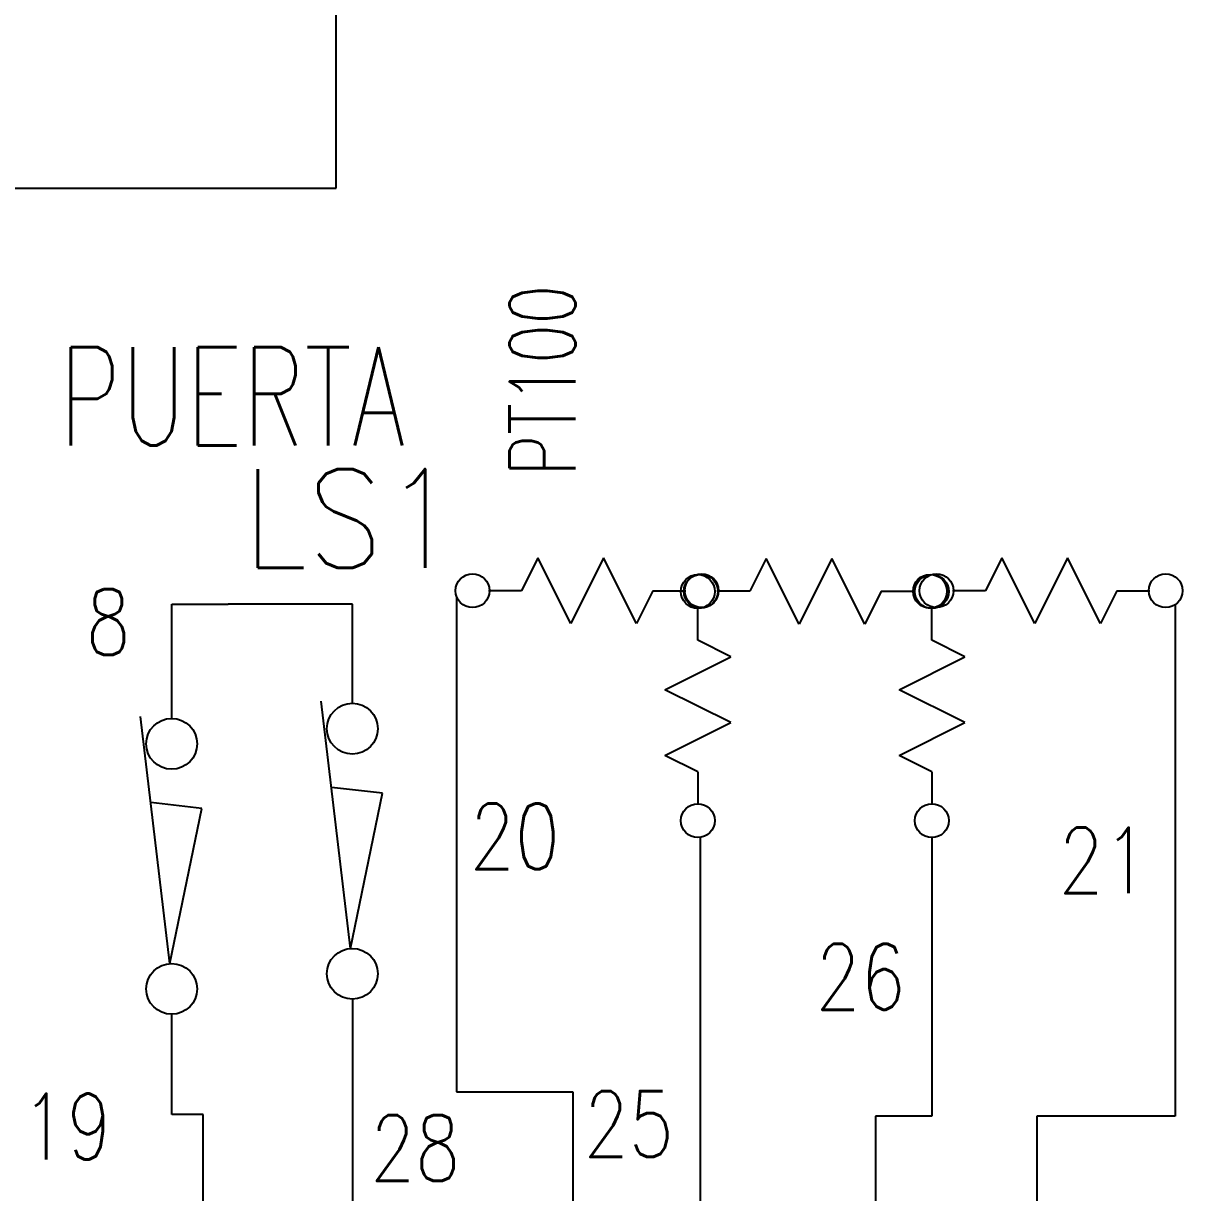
# Model space of a CAD drawing. Header units: millimetres. Extents: x 123.5 to 144.3, y 105.4 to 121.6.
# Drawn here: x 135.44 to 137.644, y 111.271 to 113.494 of the extents above; entities that cross this region are included whole.
import ezdxf
from ezdxf.enums import TextEntityAlignment as Align

# ---------------------------------------------------------------- set-up
doc = ezdxf.new("R2010")
doc.units = ezdxf.units.MM
for name, color, linetype in [('DESC', 250, 'Continuous'), ('LOC', 8, 'Continuous'), ('SYMS', 7, 'Continuous'), ('TAGS', 250, 'Continuous'), ('WIREFIXED', 7, 'Continuous'), ('WIRES', 7, 'Continuous')]:
    doc.layers.add(name, color=color, linetype=linetype)
doc.layers.add('WIRENO', color=7, linetype='Continuous', true_color=0x000000)
doc.styles.add('WD', font='romans.shx')

# ---------------------------------------------------------------- blocks, each defined once
blk = doc.blocks.new('VRE1T')
for p, q in [((0, 0.125), (0, 0.1875)), ((0.0625, 0.0938), (0, 0.125)), ((-0.0625, 0.0312), (0.0625, 0.0938)), ((0.0625, -0.0312), (-0.0625, 0.0312)), ((-0.0625, -0.0938), (0.0625, -0.0312)), ((0, -0.125), (-0.0625, -0.0938)), ((0, -0.125), (0, -0.1875))]:
    blk.add_line(p, q)
for centre in [(0, 0.2178), (0, -0.2178)]:
    blk.add_circle(centre, 0.0322)
at = {"style": 'WD'}
for tag, p, width in [('INST', (0.2188, 0.4564), 0.7), ('LOC', (0.2188, 0.2868), 0.7), ('TAG1', (0.1269, 0.1305), 0.9), ('RATING1', (0.125, -0.0257), 0.7), ('RATING2', (0.125, -0.182), 0.7), ('DESC1', (0.1287, -0.3382), 0.7), ('DESC2', (0.1287, -0.4945), 0.7)]:
    blk.add_attdef(tag, p, '', height=0.125, dxfattribs=dict(at, width=width))
at = {"linetype": 'Continuous', "style": 'WD', "flags": 8}
blk.add_attdef('TERM01', text='', height=0.125, dxfattribs=at).set_placement((-0.055, 0.2691), align=Align.RIGHT)
at = {"style": 'WD', "flags": 9}
blk.add_attdef('FAMILY', (-0.1836, 0.2047), '', height=0.01, rotation=90, dxfattribs=at)
at = {"linetype": 'Continuous', "style": 'WD', "flags": 9}
for tag, p in [('ASSYCODE', (-0.0938, 0.2188)), ('CAT', (-0.1394, 0.2297)), ('MFG', (-0.12, 0.2278))]:
    blk.add_attdef(tag, text='', height=0.01, rotation=90, dxfattribs=at).set_placement(p, align=Align.CENTER)
at = {"color": 7, "style": 'WD', "flags": 1}
for tag, p in [('X2TERM01', (0, 0.25)), ('X8TERM02', (0, -0.25))]:
    blk.add_attdef(tag, p, '', height=0.0125, dxfattribs=at)
at = {"linetype": 'Continuous', "style": 'WD', "flags": 8}
blk.add_attdef('TERM02', text='', height=0.125, dxfattribs=at).set_placement((-0.0407, -0.2759), align=Align.TOP_RIGHT)
blk = doc.blocks.new('HRE1T')
for p, q in [((-0.125, 0), (-0.0938, 0.0625)), ((-0.0938, 0.0625), (-0.0312, -0.0625)), ((-0.0312, -0.0625), (0.0312, 0.0625)), ((0.0312, 0.0625), (0.0938, -0.0625)), ((-0.125, 0), (-0.1875, 0)), ((0.0938, -0.0625), (0.125, 0)), ((0.125, 0), (0.1875, 0))]:
    blk.add_line(p, q)
for centre in [(-0.2178, 0), (0.2178, 0)]:
    blk.add_circle(centre, 0.0322)
at = {"style": 'WD'}
for tag, width, p in [('INST', 0.7, (0, 0.8883)), ('LOC', 0.7, (0, 0.7187)), ('DESC1', 0.7, (0, 0.5625)), ('DESC2', 0.7, (0, 0.4062)), ('RATING1', 0.9, (0.0055, 0.0938))]:
    blk.add_attdef(tag, text='', height=0.125, dxfattribs=dict(at, width=width)).set_placement(p, align=Align.CENTER)
blk.add_attdef('TAG1', text='', height=0.125, dxfattribs=at).set_placement((0, 0.25), align=Align.CENTER)
for tag, p, height, flags in [('FAMILY', (0.2047, 0.1523), 0.01, 9), ('X4TERM01', (-0.25, 0), 0.0125, 1), ('X1TERM02', (0.25, 0), 0.0125, 1)]:
    blk.add_attdef(tag, p, '', height=height, dxfattribs=dict(at, flags=flags))
at = {"linetype": 'Continuous', "style": 'WD', "flags": 9}
for tag, p in [('CAT', (0.2297, 0.1082)), ('MFG', (0.2278, 0.0887)), ('ASSYCODE', (0.2188, 0.0625))]:
    blk.add_attdef(tag, text='', height=0.01, dxfattribs=at).set_placement(p, align=Align.CENTER)
at = {"linetype": 'Continuous', "style": 'WD', "flags": 8}
blk.add_attdef('TERM01', text='', height=0.125, dxfattribs=at).set_placement((-0.3125, -0.047), align=Align.TOP_RIGHT)
blk.add_attdef('TERM02', text='', height=0.125, dxfattribs=at).set_placement((0.3125, -0.047), align=Align.TOP_LEFT)
at = {"style": 'WD', "width": 0.9}
blk.add_attdef('RATING2', text='', height=0.125, dxfattribs=at).set_placement((0.0055, -0.125), align=Align.TOP_CENTER)
blk = doc.blocks.new('PT1004Hilos')
at = {"layer": 'SYMS'}
for name, p in [('VRE1T', (140.0162, 112.4312)), ('HRE1T', (139.7969, 112.2207)), ('HRE1T', (139.7969, 111.7758)), ('VRE1T', (140.0162, 111.5491))]:
    blk.add_blockref(name, p, dxfattribs=at)
ref = blk.add_blockref('VRE1T', (140.0151, 111.9971), dxfattribs=at)
ref.add_attrib('INST', 'PT100', (140.2339, 112.4535), dxfattribs={"layer": 'LOC', "height": 0.125, "style": 'WD', "width": 0.7})
blk = doc.blocks.new('VLS12')
at = {"linetype": 'Continuous'}
for p, q in [((-0.0023, -0.1232), (-0.0395, 0.1901)), ((0.0383, 0.0734), (-0.0265, 0.0809)), ((-0.0023, -0.1232), (0.0383, 0.0734))]:
    blk.add_line(p, q, dxfattribs=at)
for centre in [(0, 0.1553), (0, -0.1553)]:
    blk.add_circle(centre, 0.0322)
at = {"style": 'WD'}
for tag, p, width in [('INST', (0.1269, 0.3902), 0.7), ('LOC', (0.1269, 0.2206), 0.7), ('TAG1', (0.1269, 0.0644), 0.9), ('XREF', (0.1287, -0.09), 0.7), ('DESC1', (0.1287, -0.242), 0.7), ('DESC2', (0.1287, -0.3982), 0.7), ('WDTAGALT', (0.125, -0.5625), 0.7)]:
    blk.add_attdef(tag, p, '', height=0.125, dxfattribs=dict(at, width=width))
at = {"linetype": 'Continuous', "style": 'WD'}
for tag, height, flags, p in [('TERM01', 0.125, 8, (-0.055, 0.2066)), ('CAT', 0.01, 9, (-0.1421, -0.0731)), ('MFG', 0.01, 9, (-0.1421, -0.0881))]:
    blk.add_attdef(tag, text='', height=height, dxfattribs=dict(at, flags=flags)).set_placement(p, align=Align.RIGHT)
at = {"color": 7, "style": 'WD', "flags": 1}
for tag, p in [('X2TERM01', (0, 0.1875)), ('X8TERM02', (0, -0.1875))]:
    blk.add_attdef(tag, p, '', height=0.0125, dxfattribs=at)
at = {"color": 7, "style": 'WD'}
for tag, p in [('X4LINK', (-0.1094, 0)), ('X1LINK', (0.0938, 0))]:
    blk.add_attdef(tag, p, '', height=0.01, dxfattribs=at)
at = {"style": 'WD'}
for tag, flags, p in [('FAMILY', 9, (-0.1421, -0.0365)), ('CONTACT', 1, (-0.1421, -0.0531))]:
    blk.add_attdef(tag, text='', height=0.01, dxfattribs=dict(at, flags=flags)).set_placement(p, align=Align.RIGHT)
at = {"linetype": 'Continuous', "style": 'WD', "flags": 9}
blk.add_attdef('ASSYCODE', text='', height=0.01, dxfattribs=at).set_placement((-0.1562, -0.125), align=Align.CENTER)
at = {"linetype": 'Continuous', "style": 'WD', "flags": 8}
blk.add_attdef('TERM02', text='', height=0.125, dxfattribs=at).set_placement((-0.0407, -0.2134), align=Align.TOP_RIGHT)
blk = doc.blocks.new('WD_WNV')
at = {"style": 'WD', "flags": 1}
for tag, p in [('W01USER', (-0.0625, 0.0938)), ('W02USER', (-0.0625, 0.0859)), ('W03USER', (-0.0625, 0.0781)), ('W04USER', (-0.0625, 0.0703)), ('W05USER', (-0.0625, 0.0625)), ('W06USER', (-0.0625, 0.0547)), ('W07USER', (-0.0625, 0.0469)), ('W08USER', (-0.0625, 0.0391)), ('W09USER', (-0.0625, 0.0312)), ('W10USER', (-0.0625, 0.0234))]:
    blk.add_attdef(tag, text='', height=0.005, dxfattribs=at).set_placement(p, align=Align.CENTER)
at = {"linetype": 'Continuous', "style": 'WD', "width": 0.8}
blk.add_attdef('WIRENO', text='', height=0.125, dxfattribs=at).set_placement((-0.05, 0), align=Align.MIDDLE_RIGHT)
blk = doc.blocks.new('WD_WNH')
at = {"linetype": 'Continuous', "style": 'WD', "width": 0.8}
blk.add_attdef('WIRENO', text='', height=0.125, dxfattribs=at).set_placement((0, 0.0625), align=Align.CENTER)
at = {"style": 'WD', "flags": 1}
for tag, p in [('W01USER', (0, 0.0781)), ('W02USER', (0, 0.0703)), ('W03USER', (0, 0.0625)), ('W04USER', (0, 0.0547)), ('W05USER', (0, 0.0469)), ('W06USER', (0, 0.0391)), ('W07USER', (0, 0.0312)), ('W08USER', (0, 0.0234)), ('W09USER', (0, 0.0156)), ('W10USER', (0, 0.0078))]:
    blk.add_attdef(tag, text='', height=0.005, dxfattribs=at).set_placement(p, align=Align.CENTER)

msp = doc.modelspace()

# ---------------------------------------------------------------- linework, layer by layer
at = {"layer": 'WIRES'}
for p, q in [((136.0348, 113.1806), (136.0348, 113.6412)), ((134.7469, 113.1806), (136.0348, 113.1806)), ((136.2641, 112.4039), (136.2641, 111.4625)), ((135.7224, 112.1723), (135.7224, 112.3894)), ((135.7224, 112.3894), (135.8297, 112.3894)), ((136.0659, 112.3894), (135.8297, 112.3894)), ((136.0659, 112.2011), (136.0659, 112.3894)), ((137.63, 112.3883), (137.63, 111.4165)), ((136.7271, 111.9461), (136.7271, 110.8565)), ((137.1678, 111.9458), (137.1678, 111.4165)), ((136.0659, 111.6386), (136.0659, 110.9037)), ((135.7224, 111.4192), (135.7224, 111.6098)), ((136.2641, 111.4625), (136.4847, 111.4625)), ((136.4847, 111.4625), (136.4847, 110.8872)), ((135.7822, 111.4192), (135.7224, 111.4192)), ((135.7822, 110.9153), (135.7822, 111.4192)), ((137.1678, 111.4165), (137.0604, 111.4165)), ((137.0604, 111.4165), (137.0604, 110.8872)), ((137.63, 111.4165), (137.3674, 111.4165)), ((137.3674, 111.4165), (137.3674, 110.9179))]:
    msp.add_line(p, q, dxfattribs=at)

# ---------------------------------------------------------------- block references
at = {"layer": 'DESC', "rotation": 90}
msp.add_blockref('PT1004Hilos', (248.9434, -27.6011), dxfattribs=at)
at = {"layer": 'SYMS'}
ref = msp.add_blockref('VLS12', (136.0659, 111.9199), dxfattribs=dict(at, xscale=1.5, yscale=1.5, zscale=1.5))
ref.add_attrib('DESC1', 'PUERTA', (135.508, 112.6909), dxfattribs={"layer": 'DESC', "height": 0.1875, "style": 'WD', "width": 0.7})
ref.add_attrib('TAG1', 'LS1', (135.8571, 112.4587), dxfattribs={"layer": 'TAGS', "height": 0.1875, "style": 'WD', "width": 0.9})
at = {"layer": 'SYMS', "xscale": 1.5, "yscale": 1.5, "zscale": 1.5}
msp.add_blockref('VLS12', (135.7224, 111.8911), dxfattribs=at)
at = {"layer": 'WIREFIXED'}
ref = msp.add_blockref('WD_WNV', (136.1306, 112.0106), dxfattribs=at)
ref.add_attrib('WIRENOF', '20', dxfattribs={"linetype": 'Continuous', "height": 0.125, "style": 'WD', "width": 0.8}).set_placement((136.2889, 111.9481), align=Align.MIDDLE_LEFT)
ref = msp.add_blockref('WD_WNV', (137.63, 111.9024), dxfattribs=at)
ref.add_attrib('WIRENOF', '21', dxfattribs={"linetype": 'Continuous', "height": 0.125, "style": 'WD', "width": 0.8}).set_placement((137.58, 111.9024), align=Align.MIDDLE_RIGHT)
ref = msp.add_blockref('WD_WNV', (137.1678, 111.6811), dxfattribs=at)
ref.add_attrib('WIRENOF', '26', dxfattribs={"linetype": 'Continuous', "height": 0.125, "style": 'WD', "width": 0.8}).set_placement((137.1178, 111.6811), align=Align.MIDDLE_RIGHT)
ref = msp.add_blockref('WD_WNV', (135.6583, 111.3966), dxfattribs=at)
ref.add_attrib('WIRENOF', '19', dxfattribs={"linetype": 'Continuous', "height": 0.125, "style": 'WD', "width": 0.8}).set_placement((135.6083, 111.3966), align=Align.MIDDLE_RIGHT)
ref = msp.add_blockref('WD_WNV', (136.7271, 111.4013), dxfattribs=at)
ref.add_attrib('WIRENOF', '25', dxfattribs={"linetype": 'Continuous', "height": 0.125, "style": 'WD', "width": 0.8}).set_placement((136.6771, 111.4013), align=Align.MIDDLE_RIGHT)
ref = msp.add_blockref('WD_WNV', (136.3211, 111.3557), dxfattribs=at)
ref.add_attrib('WIRENOF', '28', dxfattribs={"linetype": 'Continuous', "height": 0.125, "style": 'WD', "width": 0.8}).set_placement((136.2711, 111.3557), align=Align.MIDDLE_RIGHT)
at = {"layer": 'WIRENO'}
ref = msp.add_blockref('WD_WNH', (135.6017, 112.2307), dxfattribs=at)
ref.add_attrib('WIRENO', '8', dxfattribs={"linetype": 'Continuous', "height": 0.125, "style": 'WD', "width": 0.8}).set_placement((135.6017, 112.2932), align=Align.CENTER)

doc.saveas('drawing.dxf')
